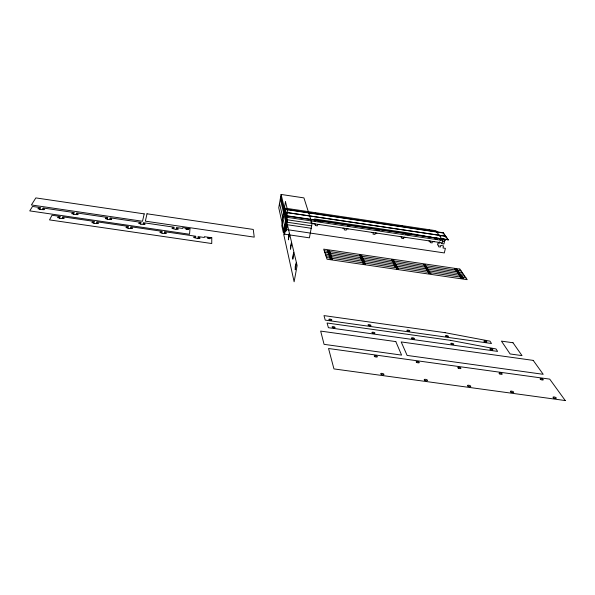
<?xml version="1.0" encoding="UTF-8"?>
<svg xmlns="http://www.w3.org/2000/svg" width="595" height="595" viewBox="0 0 595 595"><rect width="100%" height="100%" fill="white"/><g stroke="black" fill="none" stroke-linecap="round" stroke-linejoin="round"><path stroke-width="0.89" d="M281.1 194.453L278.75 207.774L284.626 234.185L309.407 237.836L312.1 223.467L303.926 197.89L281.1 194.453L287.325 220.232L286.894 222.649L287.273 224.226L286.165 230.354L286.307 230.949L287.407 224.813L289.341 232.92L288.352 239.837L289.49 233.537L291.535 242.113L290.509 246.494L290.516 249.231L291.691 242.775L293.856 251.856L292.792 256.341L292.807 259.189L294.019 252.555L296.325 262.202L295.217 266.783L295.239 269.766L296.496 262.945L297.121 265.571L294.123 281.777L283.726 234.415L285.131 228.183L285.146 231.187L285.444 229.551L285.541 229.975L285.972 225.393L285.682 227.03L285.488 226.189L286.887 218.395M283.86 213.992L284.737 209.09L443.186 232.771L448.258 239.785L286.284 215.911M284.953 210.407L285.273 208.607L286.336 212.965L286.017 214.788M285.429 220.671L286.329 215.673L448.258 239.785M284.626 234.185L287.214 219.771L442.293 242.849L442.821 240.499L435.912 230.704L284.38 208.042M310.992 222.523L311.289 220.931M439.712 241.719L439.355 243.296L437.935 243.08L437.504 244.999L438.924 245.214L438.567 246.784L440.3 247.037L440.657 245.467L443.498 245.891L443.015 247.996L445.38 248.346L444.331 252.934L285.488 229.395L279.531 203.349M448.206 240.016L443.186 232.771M444.882 239.807L443.93 243.972L441.096 243.548M282.9 218.253L283.205 216.171L282.833 218.276M284.737 226.427L285.072 224.255L284.7 226.427M324.245 250.77L461.036 270.807M324.796 252.429L462.241 272.547M325.346 254.102L463.468 274.302M325.904 255.798L464.695 276.073M326.469 257.509L465.945 277.858M311.2 228.272L286.351 224.59L280.312 198.909M284.693 209.328L443.134 233.002M286.612 217.257L442.821 240.499M313.9 223.899L315.551 224.144L315.283 225.55L317.299 225.847L317.566 224.441L319.217 224.687M342.846 228.197L344.49 228.443L344.215 229.841L346.216 230.139L346.491 228.74L348.135 228.986M371.652 232.481L373.288 232.719L373.005 234.118L374.999 234.415L375.281 233.017L376.918 233.262M400.323 236.736L401.952 236.981L401.655 238.372L403.641 238.662L403.938 237.279L405.567 237.517M428.861 240.975L430.475 241.22L430.17 242.604L432.141 242.894L432.453 241.511L434.075 241.756M311.646 225.869L286.783 222.18L280.706 196.685M439.467 238.788L405.768 232.571L314.539 218.975L315.387 221.541M439.407 238.707L440.412 240.142M440.464 236.364A3.295 3.057 -30.2 0 1 445.781 237.16M445.685 239.54A3.295 3.057 -30.2 0 1 442.271 241.533M443.885 238.863A1.279 1.183 -30.2 0 1 441.795 239.272M331.408 255.82L328.938 255.381L331.408 255.843M330.82 254.132L328.366 253.701L330.805 254.206M330.099 258.803L332.59 259.271L330.099 258.803M330.24 252.466L327.8 252.027L330.225 252.533M211.783 237.769L211.746 243.534L49.504 219.897L52.018 215.241L60.34 216.454L59.872 217.383L57.916 217.093L57.626 217.658L59.582 217.949L59.344 218.41L63.933 218.581L64.208 218.015L62.259 217.725L62.72 216.803L94.479 221.444L94.114 222.381L92.166 222.099L91.942 222.671L93.891 222.954L93.705 223.43L98.212 223.586L98.428 223.013L96.487 222.723L96.844 221.786L128.423 226.405L128.163 227.35L126.229 227.067L126.066 227.654L128.007 227.937L127.873 228.413L132.306 228.562L132.454 227.982L130.521 227.699L130.774 226.747L162.182 231.336L162.026 232.295L160.1 232.013L160.003 232.608L161.929 232.89L161.847 233.374L166.206 233.508L166.295 232.92L164.369 232.638L164.517 231.678L195.755 236.245L195.703 237.212L193.792 236.936L193.754 237.531L197.979 238.647L198.001 238.156L199.92 238.431L199.942 237.836L198.031 237.554L198.083 236.579L204.353 237.502L204.375 236.691L211.783 237.769M329.518 257.085L331.995 257.546L329.518 257.055M329.675 250.807L327.243 250.376L329.675 250.837M286.857 220.447L286.463 222.753L286.857 220.447M408.058 234.728L405.849 234.296L408.051 234.705M403.008 226.427L400.874 225.974L402.986 226.487M398.308 268.858C395.459 269.699 395.72 266.962 398.308 268.88M320.363 221.652L318.147 221.258L320.363 221.652M397.393 267.096L394.924 266.605L397.393 267.096M396.486 265.355L394.024 264.872L396.486 265.355M395.586 263.63L393.131 263.168L395.563 263.704M394.693 261.926L392.254 261.443L394.693 261.926M317.574 213.642L315.417 213.263L317.574 213.664M393.808 260.231L391.384 259.755L393.808 260.231M189.976 228.74L189.552 234.251L29.75 210.89L32.517 206.443L40.72 207.648L40.192 208.525L38.266 208.243L37.946 208.786L39.872 209.068L39.612 209.514L44.156 209.693L44.469 209.157L42.543 208.875L43.056 207.99L74.345 212.579L73.921 213.471L72.01 213.189L71.75 213.739L73.668 214.022L73.453 214.468L77.923 214.639L78.176 214.096L76.257 213.813L76.673 212.921L107.784 217.48L107.464 218.387L105.56 218.105L105.36 218.662L107.271 218.938L107.115 219.399L111.503 219.562L111.696 219.005L109.792 218.722L110.097 217.822L141.045 222.351L140.829 223.274L138.933 222.999L138.799 223.556L140.695 223.839L140.584 224.3L144.905 224.456L145.031 223.891L143.135 223.608L143.35 222.694L174.127 227.201L174.008 228.138L172.126 227.855L172.044 228.428L176.179 229.514L176.239 229.045L178.121 229.32L178.188 228.748L176.306 228.473L176.417 227.543L182.598 228.443L182.672 227.669L189.976 228.74M463.327 278.363L460.842 277.82L463.327 278.363M462.092 276.571L459.615 276.028L462.084 276.593M460.865 274.786L458.403 274.25L460.842 274.86M459.652 273.031L457.213 272.473L459.63 273.098M458.455 271.283L456.023 270.755L458.455 271.283M457.265 269.557L454.84 269.029L457.265 269.557M378.97 230.391L376.769 229.945L378.97 230.391M374.664 222.195L372.515 221.771L374.664 222.21M365.538 264.076L363.054 263.585L365.538 264.076M364.78 262.336L362.31 261.845L364.78 262.358M364.028 260.61L361.574 260.127L364.028 260.61M363.292 258.907L360.845 258.423L363.292 258.907M362.556 257.219L360.131 256.713L362.548 257.241M361.827 255.545L359.402 255.069L361.797 255.612M285.488 201.824L282.32 219.644L282.618 220.976L281.792 225.609L283.309 232.519L284.157 227.788L284.47 229.194L287.757 210.861L285.488 201.824M285.518 212.348L445.692 236.237L285.518 212.348M430.906 273.633L428.422 273.09L430.906 273.633M437.005 239.056L434.796 238.58L437.005 239.056M429.828 271.856L427.359 271.32L429.828 271.856M428.757 270.1L426.303 269.565L428.757 270.1M427.701 268.352L425.261 267.824L427.701 268.352M426.66 266.627L424.22 266.121L426.652 266.649M425.618 264.916L423.201 264.396L425.589 264.983M349.734 226.048L347.525 225.654L349.734 226.048M431.219 230.667L429.069 230.228L431.219 230.667M147.002 213.791L145.358 221.154L254.236 237.137L253.269 229.447L147.002 213.791M144.213 213.873L142.495 221.258L31.401 204.963L35.841 197.904L144.213 213.873M346.186 217.941L344.036 217.517L346.186 217.941M565.25 400.547L333.951 368.915L328.544 348.506L549.721 379.119L565.25 400.547M533.217 360.392L401.194 341.939L407.121 355.423L543.205 374.307L533.217 360.392M395.816 341.597L320.66 331.095L324.074 344.341L401.58 355.096L395.816 341.597M445.105 332.687L323.985 315.603L325.227 320.117L491.507 343.516L489.968 341.151L445.105 332.687M513.009 342.757L501.444 341.121L510.108 353.951L522.016 355.617L513.009 342.757M450.333 340.318L327.086 323.003L328.388 327.689L497.606 351.4L496.007 348.945L450.333 340.318M459.838 269.089L323.71 249.134L327.034 259.227L467.201 279.665L459.838 269.089M381.313 374.381A1.696 0.632 13 0 0 383.961 374.478A1.696 0.632 13 0 0 381.685 373.348A1.696 0.632 13 0 0 381.313 374.381M374.843 356.673A1.629 0.588 12.6 0 0 377.401 356.777A1.629 0.588 12.6 0 0 375.214 355.721A1.629 0.588 12.6 0 0 374.843 356.673M424.919 380.354A1.703 0.625 13.9 0 0 427.53 380.443A1.703 0.625 13.9 0 0 425.18 379.305A1.703 0.625 13.9 0 0 424.919 380.354M416.798 362.474A1.636 0.58 13.5 0 0 419.311 362.578A1.636 0.58 13.5 0 0 417.065 361.507A1.636 0.58 13.5 0 0 416.798 362.474M468.116 386.229A1.711 0.617 14.7 0 0 470.764 386.4A1.711 0.617 14.7 0 0 468.473 385.218A1.711 0.617 14.7 0 0 468.116 386.229M458.366 368.193A1.636 0.573 14.3 0 0 460.917 368.372A1.636 0.573 14.3 0 0 458.73 367.264A1.636 0.573 14.3 0 0 458.366 368.193M511.001 392.06A1.718 0.602 15.5 0 0 513.686 392.321A1.718 0.602 15.5 0 0 511.447 391.101A1.718 0.602 15.5 0 0 511.001 392.06M499.74 373.913A1.644 0.558 15 0 0 502.254 374.084A1.644 0.558 15 0 0 500.001 372.976A1.644 0.558 15 0 0 499.74 373.913M553.662 397.899A1.733 0.595 16.2 0 0 556.325 398.152A1.733 0.595 16.2 0 0 554.005 396.932A1.733 0.595 16.2 0 0 553.662 397.899M540.729 379.543A1.659 0.55 15.6 0 0 543.295 379.796A1.659 0.55 15.6 0 0 541.093 378.651A1.659 0.55 15.6 0 0 540.729 379.543M186.347 229.335A1.435 0.402 8.6 0 0 188.585 229.35A1.435 0.402 8.6 0 0 186.577 228.666A1.435 0.402 8.6 0 0 186.347 229.335M208.183 238.409A1.458 0.417 9 0 0 210.429 238.417A1.458 0.417 9 0 0 208.369 237.71A1.458 0.417 9 0 0 208.183 238.409M332.709 327.488A1.532 0.528 11.5 0 0 335.089 327.54A1.532 0.528 11.5 0 0 332.977 326.61A1.532 0.528 11.5 0 0 332.709 327.488M372.5 333.044A1.54 0.521 12.3 0 0 374.917 333.155A1.54 0.521 12.3 0 0 372.857 332.196A1.54 0.521 12.3 0 0 372.5 333.044M412.112 338.592A1.54 0.513 13.1 0 0 414.492 338.711A1.54 0.513 13.1 0 0 412.38 337.737A1.54 0.513 13.1 0 0 412.112 338.592M451.374 344.074A1.547 0.506 13.8 0 0 453.792 344.252A1.547 0.506 13.8 0 0 451.739 343.255A1.547 0.506 13.8 0 0 451.374 344.074M490.466 349.555A1.547 0.506 14.4 0 0 492.853 349.734A1.547 0.506 14.4 0 0 490.741 348.722A1.547 0.506 14.4 0 0 490.466 349.555M484.501 341.716A1.517 0.483 14.2 0 0 486.851 341.894A1.517 0.483 14.2 0 0 484.784 340.92A1.517 0.483 14.2 0 0 484.501 341.716M446.086 336.309A1.517 0.491 13.6 0 0 448.459 336.487A1.517 0.491 13.6 0 0 446.451 335.521A1.517 0.491 13.6 0 0 446.086 336.309M407.501 330.902A1.51 0.498 12.9 0 0 409.836 331.021A1.51 0.498 12.9 0 0 407.768 330.076A1.51 0.498 12.9 0 0 407.501 330.902M368.573 325.42A1.51 0.506 12.2 0 0 370.953 325.539A1.51 0.506 12.2 0 0 368.937 324.61A1.51 0.506 12.2 0 0 368.573 325.42M329.481 319.946A1.51 0.506 11.4 0 0 331.824 319.998A1.51 0.506 11.4 0 0 329.749 319.099A1.51 0.506 11.4 0 0 329.481 319.946"/></g></svg>
